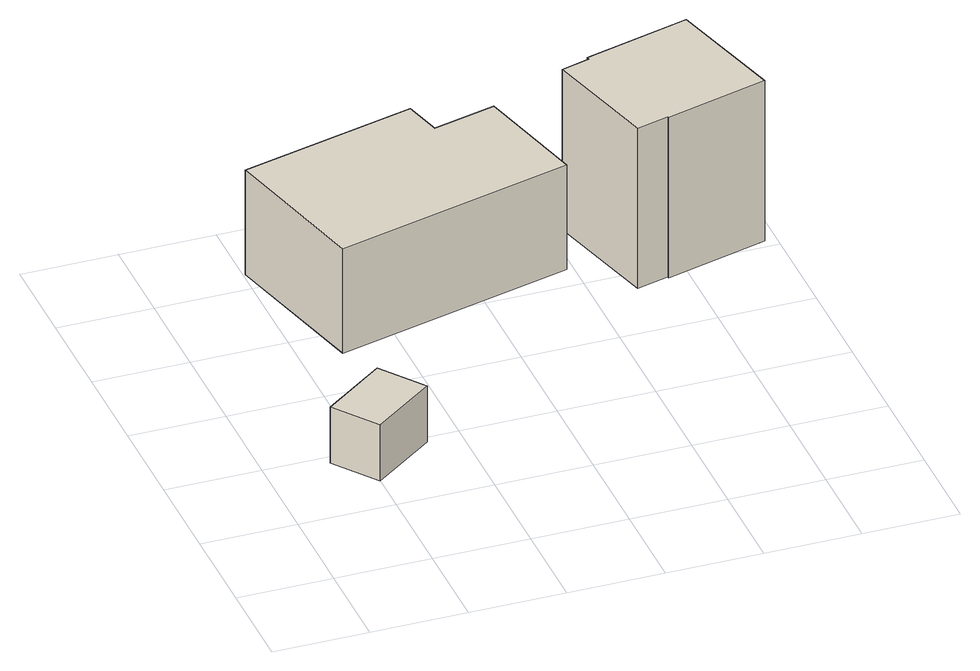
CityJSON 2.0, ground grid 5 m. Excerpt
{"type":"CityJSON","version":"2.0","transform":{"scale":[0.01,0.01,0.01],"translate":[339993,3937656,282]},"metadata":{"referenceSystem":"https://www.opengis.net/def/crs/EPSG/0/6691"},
"CityObjects":{
"building1":{"type":"Building","attributes":{"measuredHeight":3.8,"BuildingIDAttribute.prefecture":"14","BuildingIDAttribute.city":"14151","BuildingDetailAttribute.surveyYear":2015,"BuildingLandSlideRiskAttribute.description":"1","BuildingLandSlideRiskAttribute.areaType":"1"},"geometry":[{"type":"Solid","lod":"1","boundaries":[[[[0,1,2,3]],[[2,4,5,3]],[[1,6,4,2]],[[0,7,6,1]],[[3,5,7,0]],[[4,6,7,5]]]]}]},
"building2":{"type":"Building","attributes":{"usage":"411","measuredHeight":6.9,"storeysAboveGround":2,"BuildingIDAttribute.prefecture":"14","BuildingIDAttribute.city":"14151","BuildingDetailAttribute.totalFloorArea":140.06,"BuildingDetailAttribute.buildingFootprintArea":70.03,"BuildingDetailAttribute.buildingStructureType":"601","BuildingDetailAttribute.buildingStructureOrgType":"1","BuildingDetailAttribute.orgUsage":"10","BuildingDetailAttribute.surveyYear":2015,"BuildingLandSlideRiskAttribute.description":"1","BuildingLandSlideRiskAttribute.areaType":"1"},"geometry":[{"type":"Solid","lod":"1","boundaries":[[[[8,9,10,11,12,13]],[[12,14,15,13]],[[11,16,14,12]],[[10,17,16,11]],[[9,18,17,10]],[[8,19,18,9]],[[13,15,19,8]],[[14,16,17,18,19,15]]]]}]},
"building3":{"type":"Building","attributes":{"usage":"411","measuredHeight":9.6,"storeysAboveGround":2,"BuildingIDAttribute.prefecture":"14","BuildingIDAttribute.city":"14151","BuildingDetailAttribute.totalFloorArea":89.72,"BuildingDetailAttribute.buildingFootprintArea":44.86,"BuildingDetailAttribute.buildingStructureType":"601","BuildingDetailAttribute.buildingStructureOrgType":"1","BuildingDetailAttribute.orgUsage":"10","BuildingDetailAttribute.surveyYear":2015,"BuildingLandSlideRiskAttribute.description":"1","BuildingLandSlideRiskAttribute.areaType":"1"},"geometry":[{"type":"Solid","lod":"1","boundaries":[[[[20,21,22,23,24,25,26,27]],[[26,28,29,27]],[[25,30,28,26]],[[24,31,30,25]],[[23,32,31,24]],[[22,33,32,23]],[[21,34,33,22]],[[20,35,34,21]],[[27,29,35,20]],[[28,30,31,32,33,34,35,29]]]]}]}
},
"vertices":[
[398,489,563],[569,259,563],[241,16,563],[71,245,563],[241,16,882],[71,245,882],[569,259,882],[398,489,882],
[574,1445,337],[371,2248,337],[1295,2481,337],[1346,2280,337],[1677,2363,337],[1828,1761,337],[1677,2363,933],[1828,1761,933],[1346,2280,933],[1295,2481,933],[371,2248,933],[574,1445,933],
[2939,2052,72],[2399,1906,72],[2396,1916,72],[2227,1871,72],[2064,2475,72],[2216,2517,72],[2212,2531,72],[2770,2681,72],[2212,2531,986],[2770,2681,986],[2216,2517,986],[2064,2475,986],[2227,1871,986],[2396,1916,986],[2399,1906,986],[2939,2052,986]
]}
